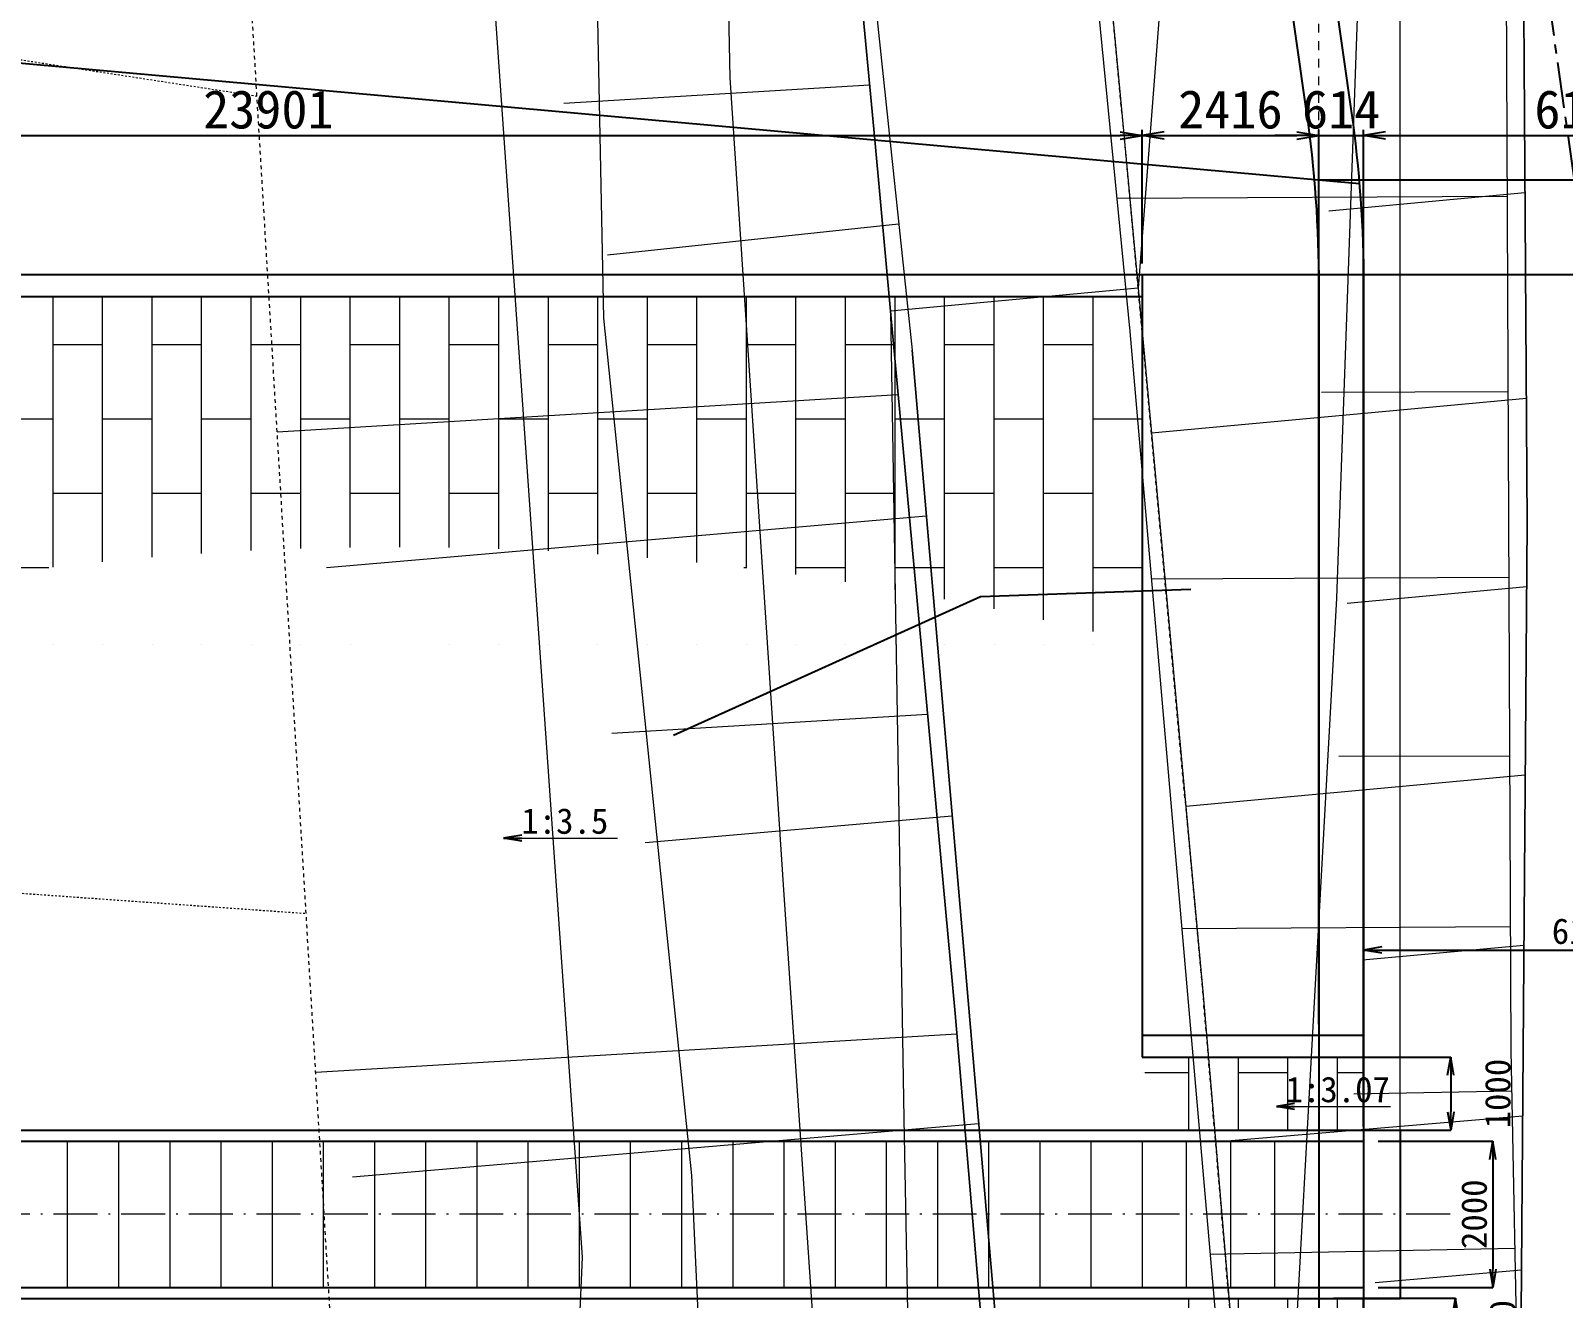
# Model space of a CAD drawing. Header units: millimetres. Extents: x 432273 to 1023813, y -32657 to 705940.
# Drawn here: x 739868 to 760831, y 407435 to 424771 of the extents above; entities that cross this region are included whole.
import ezdxf
from ezdxf.enums import TextEntityAlignment as Align

# ---------------------------------------------------------------- set-up
doc = ezdxf.new("R2010")
doc.units = ezdxf.units.MM
doc.header["$LTSCALE"] = 100
doc.header["$PDSIZE"] = 300
for name, pattern in [('561019', [1, 0.5, -0.5]), ('56301', [0.5, 0.25, -0.25]), ('CENTER', [2, 1.25, -0.25, 0.25, -0.25]), ('SXF_一点短鎖線', [9.25, 6, -1.5, 0.25, -1.5]), ('SXF_跳び破線', [12, 6, -6])]:
    doc.linetypes.add(name, pattern=pattern)
doc.layers.get('Defpoints').update_dxf_attribs({"color": 153})
for name, color, linetype, lineweight in [('D-BGD', 7, 'Continuous', 13), ('D-BMK', 2, 'SXF_一点短鎖線', 13), ('D-BYP-STR1', 2, 'Continuous', 13), ('D-BYP-STR2', 6, 'Continuous', 25), ('D-BYP-STR3', 3, 'Continuous', 25), ('D-STR-HTXT', 7, 'Continuous', 13), ('D-STR-TXT', 7, 'Continuous', 13)]:
    doc.layers.add(name, color=color, linetype=linetype, lineweight=lineweight)
doc.layers.add('D-WORK2', color=11, linetype='Continuous', plot=False)
doc.layers.add('D-WORK_1', color=11, linetype='Continuous', plot=False)
doc.layers.add('開削', color=5, linetype='Continuous', lineweight=25, plot=False)
doc.layers.get('開削').off()
doc.styles.add('MS ゴシック', font='MS Gothic.ttf')
doc.styles.add('YOKO_GOTHIC', font='MS Gothic.ttf')
doc.styles.add('ＭＳ ゴシック', font='MS Gothic.ttf')
doc.dimstyles.new('DIM-100-F', dxfattribs={"dimscale": 100, "dimtxt": 3.5, "dimasz": 2.5, "dimexe": 0, "dimexo": 2, "dimgap": 0.8, "dimtad": 1, "dimdec": 0, "dimzin": 0, "dimdsep": 46, "dimtxsty": 'MS ゴシック', "dimblk": 'OPEN', "dimcen": 0.1, "dimclrd": 256, "dimclre": 256, "dimclrt": 256, "dimaunit": 1, "dimadec": 4, "dimazin": 0, "dimtfac": 1, "dimtdec": 0, "dimtmove": 2, "dimatfit": 3, "dimldrblk": 'OPEN', "dimfxl": 1, "dimtolj": 1, "dimtzin": 0, "dimlwd": -1, "dimlwe": -1, "dimarcsym": 2})
doc.dimstyles.new('S150', dxfattribs={"dimscale": 150, "dimtxt": 3.5, "dimasz": 2, "dimexe": 0.5, "dimexo": 1, "dimgap": 0.6, "dimtad": 1, "dimdec": 0, "dimdsep": 46, "dimtxsty": 'YOKO_GOTHIC', "dimblk": 'OPEN', "dimcen": 2.5, "dimclrd": 256, "dimclre": 256, "dimclrt": 256, "dimadec": 0, "dimazin": 0, "dimtfac": 1, "dimtdec": 0, "dimtix": 1, "dimtmove": 2, "dimatfit": 3, "dimldrblk": 'OPEN', "dimfxl": 1, "dimlwd": -1, "dimlwe": -1, "dimarcsym": 0})

# ---------------------------------------------------------------- blocks, each defined once
blk = doc.blocks.new('_Open')
at = {"color": 0, "linetype": 'ByBlock', "lineweight": -2}
for p, q in [((-1, 0.167), (0, 0)), ((-1, -0.167), (0, 0)), ((0, 0), (-1, 0))]:
    blk.add_line(p, q, dxfattribs=at)
blk = doc.blocks.new('*D253')
at = {"layer": 'Defpoints', "ltscale": 0.01, "transparency": 16777216}
for p, q in [((731168, 421585), (731168, 423414)), ((731468, 423339), (754769, 423339)), ((755069, 421585), (755069, 423414))]:
    blk.add_line(p, q, dxfattribs=at)
at = {"layer": 'Defpoints', "color": 0, "ltscale": 0.01, "transparency": 16777216}
for p in [(755069, 423339), (731168, 421435), (755069, 421435)]:
    blk.add_point(p, dxfattribs=at)
at = {"layer": 'Defpoints', "ltscale": 0.01, "transparency": 16777216, "xscale": 300, "yscale": 300, "zscale": 300, "rotation": 180}
blk.add_blockref('_Open', (731168, 423339), dxfattribs=at)
at = {"layer": 'Defpoints', "ltscale": 0.01, "transparency": 16777216, "xscale": 300, "yscale": 300, "zscale": 300}
blk.add_blockref('_Open', (755069, 423339), dxfattribs=at)
at = {"layer": 'Defpoints', "ltscale": 0.01, "transparency": 16777216, "insert": (743119, 423691), "char_height": 525, "attachment_point": 5, "style": 'YOKO_GOTHIC'}
blk.add_mtext('23901', dxfattribs=at)
blk = doc.blocks.new('*D254')
at = {"layer": 'Defpoints', "ltscale": 0.2, "transparency": 16777216}
for p, q in [((755069, 421585), (755069, 423414)), ((755369, 423339), (757185, 423339)), ((757485, 411185), (757485, 423414))]:
    blk.add_line(p, q, dxfattribs=at)
at = {"layer": 'Defpoints', "color": 0, "ltscale": 0.2, "transparency": 16777216}
for p in [(757485, 423339), (755069, 421435), (757485, 411035)]:
    blk.add_point(p, dxfattribs=at)
at = {"layer": 'Defpoints', "ltscale": 0.2, "transparency": 16777216, "xscale": 300, "yscale": 300, "zscale": 300, "rotation": 180}
blk.add_blockref('_Open', (755069, 423339), dxfattribs=at)
at = {"layer": 'Defpoints', "ltscale": 0.2, "transparency": 16777216, "xscale": 300, "yscale": 300, "zscale": 300}
blk.add_blockref('_Open', (757485, 423339), dxfattribs=at)
at = {"layer": 'Defpoints', "ltscale": 0.2, "transparency": 16777216, "insert": (756277, 423691), "char_height": 525, "attachment_point": 5, "style": 'YOKO_GOTHIC'}
blk.add_mtext('2416', dxfattribs=at)
blk = doc.blocks.new('21311212131313131')
at = {"layer": 'D-BGD', "linetype": 'Continuous'}
for p, q in [((2615844.9616, -1231309.927), (2616120.7805, -1233759.5934)), ((2618419.4622, -1231275.8771), (2618943.2746, -1235909.2004)), ((2620750.6777, -1231245.0448), (2620992.8128, -1233451.1515)), ((2623081.8931, -1231214.2126), (2623526.6212, -1235405.316)), ((2624892.7914, -1231282.1183), (2625064.4075, -1235446.0042)), ((2625189.0253, -1231186.344), (2625401.1206, -1233185.1232)), ((2610456.1646, -1231445.4598), (2610762.411, -1234123.2903)), ((2613270.9539, -1231368.2201), (2613849.4312, -1236485.0761)), ((2618162.9874, -1231496.9038), (2618219.2808, -1233830.5984)), ((2620496.682, -1231440.6103), (2620615.9265, -1235929.238)), ((2622745.7978, -1231372.2165), (2622831.094, -1233527.9818)), ((2610512.2288, -1231686.3405), (2610649.3418, -1237016.9781)), ((2613181.9334, -1231620.185), (2613243.4783, -1234173.3617)), ((2615721.5366, -1231562.6097), (2615844.1769, -1236440.7095)), ((2623342.8237, -1238653.2847), (2624250.7692, -1247198.9986)), ((2619141.8042, -1239100.9824), (2619594.3038, -1243293.2302)), ((2622120.3676, -1238973.9168), (2622830.0403, -1247731.2465)), ((2617758.3087, -1239465.371), (2618107.6585, -1243775.9894)), ((2615048.5409, -1239539.2676), (2615925.1113, -1247725.7941)), ((2611066.1714, -1240004.0589), (2611571.6834, -1243974.5194)), ((2613396.463, -1239958.7708), (2614083.7631, -1248440.0235)), ((2609173.3519, -1240437.818), (2609511.8083, -1244612.6086))]:
    blk.add_line(p, q, dxfattribs=at)
at = {"layer": 'D-BGD', "linetype": 'Continuous', "flags": 128}
for points in [[(2521365.2945, -1283050.0343), (2521100.0774, -1274538.1031), (2521019.7151, -1271973.4849), (2520920.8701, -1264473.783), (2520798.3627, -1255170.1272), (2520698.3967, -1247568.3482), (2520555.0488, -1244544.0151), (2520256.1226, -1238246.9654), (2520557.3751, -1237584.2145), (2521031.5379, -1237049.1821), (2522227.4932, -1236251.4838), (2523764.491, -1235440.9781), (2525780.2087, -1234874.3009), (2529413.648, -1234465.8804), (2543703.5844, -1233514.9893), (2558403.5541, -1232945.891), (2577815.3671, -1232368.3443), (2598911.8273, -1231762.2444), (2614976.8899, -1231321.408), (2637189.4779, -1231027.628), (2642260.3297, -1231052.6888), (2645483.6794, -1231501.6663), (2645977.4898, -1231688.7738), (2646205.3859, -1231818.0927)], [(2637189.4779, -1231027.628), (2614976.8899, -1231321.408), (2598911.8273, -1231762.2444), (2577815.3671, -1232368.3443), (2558403.5541, -1232945.891), (2543703.5844, -1233514.9893)], [(2582348.6039, -1239883.2765), (2586408.4068, -1239406.1532), (2587379.2946, -1239292.3917), (2599622.9553, -1238118.5031), (2609530.8083, -1236973.5303), (2611872.7226, -1236708.5494), (2621469.549, -1235623.5968), (2631634.0455, -1234545.0177), (2632323.1601, -1234462.8293), (2640498.1037, -1233488.715), (2645279.4562, -1232803.5145)], [(2564021.7962, -1255511.6219), (2566505.9659, -1252400.3186), (2569478.9413, -1249826.7949), (2572939.1385, -1247364.9493), (2572956.5536, -1247353.9622), (2576149.0408, -1245435.2855), (2578453.2333, -1244524.9133), (2580770.5009, -1243780.1642), (2582692.6701, -1243273.9989), (2583765.9038, -1243139.8828), (2586777.4688, -1242786.6184), (2587740.2957, -1242673.0042), (2599980.3645, -1241499.4293), (2609916.9525, -1240351.9465), (2612256.1521, -1240087.7596), (2621839.9683, -1239003.6651), (2632015.2404, -1237924.1447), (2632710.6617, -1237840.8486), (2635418.1082, -1237518.3251), (2642517.3472, -1236780.7177), (2647961.4938, -1236107.2236), (2652466.8373, -1235755.4418), (2654759.7462, -1235544.5763), (2657240.6684, -1235344.2932)], [(2635418.1082, -1237518.3251), (2632710.6617, -1237840.8486), (2632015.2404, -1237924.1447), (2621839.9683, -1239003.6651), (2612256.1521, -1240087.7596), (2609916.9525, -1240351.9465), (2599980.3645, -1241499.4293), (2587740.2957, -1242673.0042), (2586777.4688, -1242786.6184), (2583765.9038, -1243139.8828)]]:
    blk.add_lwpolyline(points, dxfattribs=at)
at = {"layer": 'D-BGD', "linetype": '561019', "flags": 128}
for points in [[(2646205.3859, -1231818.0927), (2646247.3836, -1232276.5785), (2645279.4562, -1232803.5145), (2640498.1037, -1233488.715), (2632323.1601, -1234462.8293), (2631634.0455, -1234545.0177), (2621469.549, -1235623.5968), (2611872.7226, -1236708.5494), (2609530.8083, -1236973.5303), (2599622.9553, -1238118.5031), (2587379.2946, -1239292.3917), (2586408.4068, -1239406.1532), (2582348.6039, -1239883.2765), (2578373.0278, -1240393.9683), (2577677.8371, -1240483.0908), (2569220.115, -1242513.1224), (2567291.9463, -1242976.102), (2558487.5151, -1242875.9869), (2527540.1275, -1242521.791), (2526440.3884, -1242922.9866), (2526602.4514, -1254336.8468), (2524625.4955, -1269555.9959), (2524434.0147, -1271032.4053), (2521954.5417, -1283089.8806), (2521871.9477, -1283084.567), (2521365.2945, -1283050.0343)], [(2677840.3099, -1240964.4348), (2677835.9537, -1241622.1323), (2677833.568, -1242034.6602), (2661323.2078, -1244386.3965), (2656577.7941, -1245212.1153), (2653743.5893, -1245705.7947), (2642030.2107, -1246387.9132), (2632752.6546, -1246927.142), (2602586.2323, -1249371.7554), (2584901.8668, -1249696.7909), (2578358.5427, -1250455.9974), (2572758.8599, -1252638.1188), (2569100.8428, -1254403.4106), (2566188.8594, -1257069.6056), (2565725.9984, -1256736.4155), (2564042.2847, -1255526.2582), (2564021.7962, -1255511.6219)]]:
    blk.add_lwpolyline(points, dxfattribs=at)
at = {"layer": 'D-BGD', "linetype": 'Continuous', "flags": 128}
for points, elevation in [([(2679911.1663, -1231935.7969), (2668479.6489, -1232319.6215), (2667329.6829, -1235090.8217), (2660699.7617, -1236637.1297), (2654496.4432, -1237435.4029), (2637506.3425, -1238068.6825), (2632710.6617, -1237840.8486), (2632323.1601, -1234462.8293), (2616051.0047, -1233903.3456), (2605419.7616, -1233743.6971), (2592699.1795, -1233495.9421), (2584605.5577, -1233740.4889)], 366999.9802), ([(2582114.7255, -1238340.4552), (2586408.4068, -1239406.1532), (2586777.4688, -1242786.6184), (2601593.5272, -1242657.284), (2609112.058, -1242353.2794), (2620266.5812, -1241380.0432), (2632903.5429, -1240256.1567), (2646002.5087, -1240654.0511), (2650127.0198, -1240710.5483), (2653862.1039, -1240793.2666), (2672588.4238, -1240957.693)], 364999.9803), ([(2583308.4243, -1236041.2311), (2597019.499, -1236141.4955), (2607490.4019, -1236460.7561), (2611872.7226, -1236708.5494), (2612256.1521, -1240087.7596), (2623293.0559, -1239677.1553), (2638573.7824, -1239063.4527), (2642958.7403, -1239204.3861), (2645990.1365, -1239243.891), (2649444.228, -1239265.1265), (2655700.3083, -1239140.9988), (2659012.4858, -1239223.63), (2665385.0682, -1239059.5364), (2668179.506, -1238528.1265), (2669716.6588, -1237929.7528), (2670565.5932, -1237401.5177), (2671771.8717, -1236951.4822), (2672942.0956, -1234189.0919), (2680907.7549, -1234015.8583)], 365999.9802), ([(2662136.5812, -1242686.1153), (2644244.0305, -1242412.6662), (2632601.6074, -1242307.1005), (2628278.2499, -1242278.5521), (2624128.1624, -1242560.3253), (2612434.2076, -1244006.6425), (2596799.4927, -1244644.3059), (2589413.1888, -1244906.6926), (2586132.8388, -1244834.6447), (2583733.9864, -1245174.479), (2581175.5734, -1245424.6839)], 363999.9803), ([(2658079.1672, -1299671.6873), (2656262.6393, -1296692.4454), (2654780.6646, -1294187.0602), (2653869.9155, -1292025.1663), (2653488.2145, -1289656.9763), (2654051.4251, -1279725.4743), (2653991.291, -1263964.5855), (2653973.6396, -1255714.7253), (2654818.213, -1247745.3526), (2654928.5825, -1245815.266), (2654579.9115, -1245335.9608), (2653589.4735, -1244977.3043), (2638376.1595, -1244405.7899), (2633206.8406, -1244212.8207), (2625279.8702, -1244032.1614), (2608243.1191, -1245581.5745), (2597180.6312, -1246126.3782), (2588288.9169, -1246687.5849), (2584756.2682, -1247153.4619), (2582338.6615, -1247335.9646)], 362999.9804)]:
    blk.add_lwpolyline(points, dxfattribs=dict(at, elevation=elevation))
at = {"layer": 'D-BGD', "linetype": 'Continuous', "extrusion": (-0.109434, 0.877757, 0.466441), "elevation": -1200582.5872}
blk.add_lwpolyline([(-2471793.6834, 1048576.4452), (-2455685.312, 1047932.0515), (-2439381.4951, 1047355.4888)], dxfattribs=at)
at = {"layer": 'D-BGD', "linetype": 'Continuous', "extrusion": (-0.107532, 0.993555, 0.035859), "elevation": -1499608.5039}
blk.add_lwpolyline([(-2497254.1395, 421594.8357), (-2480521.2496, 420994.4496), (-2464212.7292, 420484.1214)], dxfattribs=at)
at = {"layer": 'D-BGD', "linetype": '56301', "flags": 128}
for points in [[(2626362.9065, -1347299.1899), (2626867.152, -1342063.1473), (2627521.3121, -1332152.9334), (2627723.644, -1308515.5586), (2616035.8342, -1312836.9963), (2619617.3618, -1268701.3474), (2619762.0756, -1265813.0492), (2620656.2981, -1247906.9211)], [(2609499.4056, -1248811.5981), (2605278.001, -1280748.5359), (2603417.177, -1303435.809), (2602240.5127, -1317786.5835), (2589785.6757, -1322359.6045), (2589797.0185, -1310435.3126), (2580726.911, -1311532.7215), (2563119.8363, -1313663.7083), (2554093.9974, -1313836.8395), (2549130.5967, -1323567.7677), (2546503.9745, -1330804.4086), (2544901.6984, -1335218.1809)]]:
    blk.add_lwpolyline(points, dxfattribs=at)
at = {"layer": 'D-BGD', "linetype": 'Continuous'}
for points in [[(2521220.0681, -1286901.3841, 363529.9804), (2520690.9193, -1249799.87, 367629.9801), (2520604.9152, -1247062.2976, 367739.9801), (2520102.378, -1237484.4771, 368379.9801), (2522365.8899, -1235827.9105, 368329.9801), (2547547.6147, -1233436.1814, 368079.9801), (2559420.9058, -1232822.2243, 368279.9801), (2583140.2165, -1232206.4019, 368469.9801), (2603506.3431, -1231863.9924, 368489.9801), (2622185.5037, -1231396.1017, 368509.9801), (2637038.8354, -1230794.6756, 368299.9801), (2641903.3615, -1230676.005, 368379.9801), (2645447.0251, -1230575.2699, 368139.9801), (2646168.9869, -1230776.6922, 368049.9801), (2646550.1369, -1230996.7483, 368049.9801)], [(2559420.9058, -1232822.2243, 368279.9801), (2583140.2165, -1232206.4019, 368469.9801), (2603506.3431, -1231863.9924, 368489.9801), (2622185.5037, -1231396.1017, 368509.9801), (2637038.8354, -1230794.6756, 368299.9801)], [(2567898.1686, -1251656.4716, 364039.9803), (2570133.443, -1249676.6364, 364499.9803), (2572032.7743, -1248185.516, 364239.9803), (2574775.139, -1246528.8825, 364189.9803), (2577257.3679, -1245368.2623, 364679.9803), (2579903.1203, -1244262.9599, 364909.9803), (2581798.6158, -1243715.9716, 364939.9803), (2612783.9959, -1239781.621, 366439.9802), (2628999.8005, -1238045.0001, 366949.9802), (2645637.8583, -1236265.9271, 367549.9801), (2658375.6289, -1235030.7815, 368169.9801)], [(2612465.3187, -1236802.6709, 366439.9802), (2580913.5608, -1240563.7697, 364879.9803), (2578789.8115, -1241111.2077, 364909.9803), (2575922.9125, -1242266.452, 364689.9803), (2573042.8896, -1243653.9197, 364469.9803), (2569910.8615, -1245439.2485, 364259.9803), (2567601.6357, -1247241.7954, 364299.9803), (2565469.9565, -1249323.944, 364039.9803), (2563385.0817, -1251591.3205, 363809.9803), (2561570.8458, -1253801.6478, 363569.9803), (2559886.5869, -1256607.5471, 363719.9803), (2558650.6379, -1259031.8469, 363359.9804), (2557678.6031, -1261099.0062, 363369.9804), (2556827.8408, -1264235.7884, 363389.9804), (2555945.0912, -1271596.0022, 362899.9804), (2554748.2463, -1281862.3721, 362739.9804), (2554250.9702, -1284520.0432, 362749.9804), (2553591.6437, -1287203.0057, 362769.9804), (2552670.7083, -1290301.3725, 362799.9804), (2551748.6154, -1292589.6784, 362819.9804), (2550619.6574, -1295505.7636, 362839.9804), (2549307.9682, -1298401.6176, 362869.9804), (2547414.9884, -1302005.286, 362909.9804), (2545316.2913, -1305484.9366, 362959.9804)], [(2550027.2709, -1303480.9483, 362909.9804), (2552006.6852, -1299719.3905, 362869.9804), (2553382.4638, -1296664.8149, 362839.9804), (2554540.2333, -1293696.1, 362819.9804), (2555511.1776, -1291297.7325, 362799.9804), (2556489.0952, -1287991.1518, 362769.9804), (2557190.1658, -1285148.6355, 362749.9804), (2557716.4447, -1282313.0351, 362739.9804), (2559442.2755, -1272142.4453, 362899.9804), (2560631.2001, -1264972.6439, 363389.9804), (2561380.9309, -1262145.3655, 363369.9804), (2561906.3202, -1260415.1153, 363359.9804), (2563003.8457, -1258222.8478, 363719.9803), (2564526.3124, -1255795.7931, 363569.9803), (2565960.9385, -1253924.8716, 363809.9803), (2567898.1686, -1251656.4716, 364039.9803), (2570133.443, -1249676.6364, 364499.9803), (2572032.7743, -1248185.516, 364239.9803), (2574775.139, -1246528.8825, 364189.9803), (2577257.3679, -1245368.2623, 364679.9803), (2579903.1203, -1244262.9599, 364909.9803), (2581798.6158, -1243715.9716, 364939.9803), (2612783.9959, -1239781.621, 366439.9802)]]:
    blk.add_polyline3d(points, dxfattribs=at)
at = {"layer": 'D-BMK', "color": 4, "linetype": 'CENTER', "lineweight": 25, "ltscale": 5}
blk.add_line((2610270.9579, -1230770.287), (2589262.4301, -1234208.4117), dxfattribs=at)
at = {"layer": 'D-BYP-STR2'}
for p, q in [((2610198.091, -1227271.0456), (2610343.8249, -1234269.5284)), ((2610382.2517, -1233712.8606), (2608833.4631, -1256149.3365))]:
    blk.add_line(p, q, dxfattribs=at)
at = {"layer": 'D-BYP-STR2', "ltscale": 1500, "flags": 128}
blk.add_lwpolyline([(2560059.7407, -1232282.7014), (2581062.4067, -1237171.8848, 0.02634359), (2582851.6204, -1237228.8984), (2588366.7181, -1237114.0543, 0.0353635146), (2590758.3827, -1236894.5604), (2609390.7898, -1233845.298, -0.0353635146), (2611782.4544, -1233625.8042), (2831012.6992, -1229060.6432)], format="xyb", dxfattribs=at)
at = {"layer": 'Defpoints', "flags": 128}
blk.add_lwpolyline([(2596680.4214, -1236540.9892), (2609403.5653, -1234458.7989, -0.0353635146), (2611795.2299, -1234239.3049), (2665461.4269, -1233121.7787)], format="xyb", dxfattribs=at)
blk = doc.blocks.new('*D144')
at = {"layer": 'D-WORK2', "ltscale": 1500, "transparency": 16777216}
for p, q in [((766108, 423025), (766108, 423325)), ((764615, 422725), (766183, 422725)), ((766108, 421435), (766108, 422725)), ((754601, 421435), (766183, 421435)), ((766108, 421135), (766108, 420835))]:
    blk.add_line(p, q, dxfattribs=at)
at = {"layer": 'Defpoints', "color": 0, "ltscale": 1500, "transparency": 16777216}
for p in [(764465, 422725), (766108, 422725), (754451, 421435)]:
    blk.add_point(p, dxfattribs=at)
at = {"layer": 'D-WORK2', "ltscale": 1500, "transparency": 16777216, "xscale": 300, "yscale": 300, "zscale": 300}
for p, rotation in [((766108, 422725), 270), ((766108, 421435), 90)]:
    blk.add_blockref('_Open', p, dxfattribs=dict(at, rotation=rotation))
at = {"layer": 'D-WORK2', "ltscale": 1500, "transparency": 16777216, "insert": (765756, 422080), "char_height": 525, "attachment_point": 5, "rotation": 90, "style": 'YOKO_GOTHIC'}
blk.add_mtext('1290', dxfattribs=at)
blk = doc.blocks.new('*D157')
at = {"layer": 'D-WORK2', "ltscale": 1500, "transparency": 16777216}
for p, q in [((758299, 409585), (759867, 409585)), ((759867, 409335), (759867, 407835)), ((758299, 407585), (759867, 407585))]:
    blk.add_line(p, q, dxfattribs=at)
at = {"layer": 'Defpoints', "color": 0, "ltscale": 1500, "transparency": 16777216}
for p in [(758099, 409585), (758099, 407585), (759867, 407585)]:
    blk.add_point(p, dxfattribs=at)
at = {"layer": 'D-WORK2', "ltscale": 1500, "transparency": 16777216, "xscale": 250, "yscale": 250, "zscale": 250}
for p, rotation in [((759867, 409585), 90), ((759867, 407585), 270)]:
    blk.add_blockref('_Open', p, dxfattribs=dict(at, rotation=rotation))
at = {"layer": 'D-WORK2', "ltscale": 1500, "transparency": 16777216, "insert": (759612, 408585), "char_height": 350, "attachment_point": 5, "rotation": 90, "style": 'MS ゴシック'}
blk.add_mtext('\\A1;2000', dxfattribs=at)
blk = doc.blocks.new('*D158')
at = {"layer": 'D-WORK2', "ltscale": 1500, "transparency": 16777216}
for p, q in [((757685, 410735), (759290, 410735)), ((759290, 410485), (759290, 409985)), ((758299, 409735), (759290, 409735))]:
    blk.add_line(p, q, dxfattribs=at)
at = {"layer": 'Defpoints', "color": 0, "ltscale": 1500, "transparency": 16777216}
for p in [(757485, 410735), (758099, 409735), (759290, 409735)]:
    blk.add_point(p, dxfattribs=at)
at = {"layer": 'D-WORK2', "ltscale": 1500, "transparency": 16777216, "xscale": 250, "yscale": 250, "zscale": 250}
for p, rotation in [((759290, 410735), 90), ((759290, 409735), 270)]:
    blk.add_blockref('_Open', p, dxfattribs=dict(at, rotation=rotation))
at = {"layer": 'D-WORK2', "ltscale": 1500, "transparency": 16777216, "insert": (759935, 410235), "char_height": 350, "attachment_point": 5, "rotation": 90, "style": 'MS ゴシック'}
blk.add_mtext('\\A1;1000', dxfattribs=at)
blk = doc.blocks.new('*D159')
at = {"layer": 'D-WORK2', "ltscale": 1500, "transparency": 16777216}
for p, q in [((757685, 407435), (759356, 407435)), ((759356, 406685), (759356, 407185)), ((757685, 406435), (759356, 406435))]:
    blk.add_line(p, q, dxfattribs=at)
at = {"layer": 'Defpoints', "color": 0, "ltscale": 1500, "transparency": 16777216}
for p in [(757485, 407435), (759356, 407435), (757485, 406435)]:
    blk.add_point(p, dxfattribs=at)
at = {"layer": 'D-WORK2', "ltscale": 1500, "transparency": 16777216, "xscale": 250, "yscale": 250, "zscale": 250}
for p, rotation in [((759356, 407435), 90), ((759356, 406435), 270)]:
    blk.add_blockref('_Open', p, dxfattribs=dict(at, rotation=rotation))
at = {"layer": 'D-WORK2', "ltscale": 1500, "transparency": 16777216, "insert": (760001, 406935), "char_height": 350, "attachment_point": 5, "rotation": 90, "style": 'MS ゴシック'}
blk.add_mtext('\\A1;1000', dxfattribs=at)
blk = doc.blocks.new('*D167')
at = {"layer": 'D-WORK2', "ltscale": 1500, "transparency": 16777216}
for p, q in [((758099, 409784), (758099, 412198)), ((758349, 412198), (763949, 412198)), ((764199, 409835), (764199, 412198))]:
    blk.add_line(p, q, dxfattribs=at)
at = {"layer": 'Defpoints', "color": 0, "ltscale": 1500, "transparency": 16777216}
for p in [(764199, 412198), (764199, 409635), (758099, 409584)]:
    blk.add_point(p, dxfattribs=at)
at = {"layer": 'D-WORK2', "ltscale": 1500, "transparency": 16777216, "xscale": 250, "yscale": 250, "zscale": 250, "rotation": 180}
blk.add_blockref('_Open', (758099, 412198), dxfattribs=at)
at = {"layer": 'D-WORK2', "ltscale": 1500, "transparency": 16777216, "xscale": 250, "yscale": 250, "zscale": 250}
blk.add_blockref('_Open', (764199, 412198), dxfattribs=at)
at = {"layer": 'D-WORK2', "ltscale": 1500, "transparency": 16777216, "insert": (761149, 412453), "char_height": 350, "attachment_point": 5, "style": 'MS ゴシック'}
blk.add_mtext('\\A1;6100', dxfattribs=at)
blk = doc.blocks.new('*D218')
at = {"layer": 'Defpoints', "transparency": 16777216}
for p, q in [((757185, 423339), (756885, 423339)), ((757485, 411185), (757485, 423414)), ((757485, 423339), (758099, 423339)), ((758099, 411141), (758099, 423414)), ((758399, 423339), (758699, 423339))]:
    blk.add_line(p, q, dxfattribs=at)
at = {"layer": 'Defpoints', "color": 0, "transparency": 16777216}
for p in [(758099, 423339), (757485, 411035), (758099, 410991)]:
    blk.add_point(p, dxfattribs=at)
at = {"layer": 'Defpoints', "transparency": 16777216, "xscale": 300, "yscale": 300, "zscale": 300}
blk.add_blockref('_Open', (757485, 423339), dxfattribs=at)
at = {"layer": 'Defpoints', "transparency": 16777216, "xscale": 300, "yscale": 300, "zscale": 300, "rotation": 180}
blk.add_blockref('_Open', (758099, 423339), dxfattribs=at)
at = {"layer": 'Defpoints', "transparency": 16777216, "insert": (757792, 423691), "char_height": 525, "attachment_point": 5, "style": 'YOKO_GOTHIC'}
blk.add_mtext('614', dxfattribs=at)
blk = doc.blocks.new('*D219')
at = {"layer": 'Defpoints', "transparency": 16777216}
for p, q in [((758099, 411141), (758099, 423414)), ((758399, 423339), (763899, 423339)), ((764199, 409885), (764199, 423414))]:
    blk.add_line(p, q, dxfattribs=at)
at = {"layer": 'Defpoints', "color": 0, "transparency": 16777216}
for p in [(764199, 423339), (758099, 410991), (764199, 409735)]:
    blk.add_point(p, dxfattribs=at)
at = {"layer": 'Defpoints', "transparency": 16777216, "xscale": 300, "yscale": 300, "zscale": 300, "rotation": 180}
blk.add_blockref('_Open', (758099, 423339), dxfattribs=at)
at = {"layer": 'Defpoints', "transparency": 16777216, "xscale": 300, "yscale": 300, "zscale": 300}
blk.add_blockref('_Open', (764199, 423339), dxfattribs=at)
at = {"layer": 'Defpoints', "transparency": 16777216, "insert": (761149, 423691), "char_height": 525, "attachment_point": 5, "style": 'YOKO_GOTHIC'}
blk.add_mtext('6100', dxfattribs=at)
blk = doc.blocks.new('土工1021')
at = {"layer": 'D-WORK_1'}
for p, q in [((882973, 91803), (885851, 91903)), ((878774, 89903), (882973, 91803))]:
    blk.add_line(p, q, dxfattribs=at)

msp = doc.modelspace()

# ---------------------------------------------------------------- hatches: boundary and pattern name
at = {"layer": 'D-BYP-STR1'}
h = msp.add_hatch(dxfattribs=at)
h.set_pattern_fill('AR-BRSTD', color=256, scale=10, angle=90)
h.set_pattern_definition([(90, (74271.6, 1135736.43), (-677.418, 4e-14), []), (180, (74271.6, 1135736.4), (-677.418, -1016), [677.418, -677.418])])
edge = h.paths.add_edge_path()
edge.add_line((734668.4, 421134.8), (734668.4, 416382.9))
edge.add_arc((744868.5, 377819.9), 39889.2, 75.18429, 104.81571, ccw=False)
edge.add_line((755068.6, 416382.9), (755068.6, 421134.8))
edge.add_line((755068.6, 421134.8), (734668.4, 421134.8))
h = msp.add_hatch(dxfattribs=at)
h.set_pattern_fill('AR-BRSTD', color=256, scale=10, angle=269.99978)
h.set_pattern_definition([(269.9998, (696772.4, 335337.3), (677.418, -0.0027), []), (359.9998, (696772.4, 335337.3), (677.422, 1015.997), [677.418, -677.418])])
edge = h.paths.add_edge_path()
edge.add_line((758098.6, 410734.8), (755068.6, 410734.8))
edge.add_arc((752872.8, 410234.8), 2252, -12.82787, 12.82787, ccw=False)
edge.add_line((755068.6, 409734.8), (758098.6, 409734.8))
edge.add_line((758098.6, 409734.8), (758098.6, 410734.8))
edge = h.paths.add_edge_path()
edge.add_line((758098.6, 407434.8), (755068.6, 407434.8))
edge.add_arc((754056.4, 406934.8), 1129, -26.28666, 26.28666, ccw=False)
edge.add_line((755068.6, 406434.8), (758098.6, 406434.8))
edge.add_line((758098.6, 406434.8), (758098.6, 407434.8))

# ---------------------------------------------------------------- linework, layer by layer
at = {"layer": 'D-BGD', "color": 6, "ltscale": 1500, "elevation": 354000, "flags": 128}
msp.add_lwpolyline([(760518.2, 472957.1), (755192.8, 452060.7, 0.0263436), (755098.6, 450273.1), (755098.6, 444756.8, 0.0353635), (755268.2, 442361.1), (757928.9, 423669.2, -0.0353635), (758098.6, 421273.5), (758098.6, 188470.8)], format="xyb", dxfattribs=at)
at = {"layer": 'D-BMK', "linetype": 'SXF_一点短鎖線'}
msp.add_line((759281.4, 408584.8, 354000), (730094.5, 408584.8, 354000), dxfattribs=at)
at = {"layer": 'D-BYP-STR1', "linetype": 'SXF_跳び破線', "ltscale": 0.2}
msp.add_line((757484.9, 377464.7, 354000), (757484.9, 427464.7, 354000), dxfattribs=at)
at = {"layer": 'D-BYP-STR1'}
msp.add_line((758598.6, 409734.8, 354000), (758598.6, 427464.7, 354000), dxfattribs=at)
at = {"layer": 'D-BYP-STR1', "ltscale": 0.2}
for p, q in [((740369.4, 409584.8, 354000), (740369.4, 407584.8, 354000)), ((741069.4, 409584.8, 354000), (741069.4, 407584.8, 354000)), ((741769.4, 409584.8, 354000), (741769.4, 407584.8, 354000)), ((742469.4, 409584.8, 354000), (742469.4, 407584.8, 354000)), ((743169.4, 409584.8, 354000), (743169.4, 407584.8, 354000)), ((743869.4, 409584.8, 354000), (743869.4, 407584.8, 354000)), ((744569.4, 409584.8, 354000), (744569.4, 407584.8, 354000)), ((745269.4, 409584.8, 354000), (745269.4, 407584.8, 354000)), ((745969.4, 409584.8, 354000), (745969.4, 407584.8, 354000)), ((746669.4, 409584.8, 354000), (746669.4, 407584.8, 354000)), ((747369.4, 409584.8, 354000), (747369.4, 407584.8, 354000)), ((748069.4, 409584.8, 354000), (748069.4, 407584.8, 354000)), ((748769.4, 409584.8, 354000), (748769.4, 407584.8, 354000)), ((749469.4, 409584.8, 354000), (749469.4, 407584.8, 354000)), ((750169.4, 409584.8, 354000), (750169.4, 407584.8, 354000)), ((750869.4, 409584.8, 354000), (750869.4, 407584.8, 354000)), ((751569.4, 409584.8, 354000), (751569.4, 407584.8, 354000)), ((752269.4, 409584.8, 354000), (752269.4, 407584.8, 354000)), ((752969.4, 409584.8, 354000), (752969.4, 407584.8, 354000)), ((753669.4, 409584.8, 354000), (753669.4, 407584.8, 354000)), ((754369.4, 409584.8, 354000), (754369.4, 407584.8, 354000)), ((755069.4, 409584.8, 354000), (755069.4, 407584.8, 354000)), ((755673.4, 409584.8, 354000), (755673.4, 407584.8, 354000)), ((756277.4, 409584.8, 354000), (756277.4, 407584.8, 354000)), ((756881.4, 409584.8, 354000), (756881.4, 407584.8, 354000)), ((757484.9, 409584.8, 354000), (757484.9, 407584.8, 354000))]:
    msp.add_line(p, q, dxfattribs=at)
at = {"layer": 'D-BYP-STR3', "ltscale": 0.2}
for p, q in [((734664.9, 421434.8, 354000), (755069.3, 421434.8, 354000)), ((755069.3, 421434.8, 354000), (755069.3, 410734.8, 354000)), ((734664.9, 421134.8, 354000), (755069.3, 421134.8, 354000)), ((755069.3, 411034.8, 354000), (758098.6, 411034.8, 354000)), ((758098.6, 411034.8, 354000), (758098.6, 409734.8, 354000)), ((755069.3, 410734.8, 354000), (758098.6, 410734.8, 354000)), ((734668.4, 409734.8, 354000), (758598.6, 409734.8, 354000)), ((758098.6, 409734.8, 354000), (758098.6, 407434.8, 354000)), ((758098.6, 409734.8, 354000), (758098.6, 407434.8, 354000)), ((758598.6, 409734.8, 354000), (758598.6, 407434.8, 354000)), ((734668.4, 409584.8, 354000), (758098.6, 409584.8, 354000)), ((734668.4, 407584.8, 354000), (758098.6, 407584.8, 354000)), ((734668.4, 407434.8, 354000), (758598.6, 407434.8, 354000)), ((758098.6, 406134.8, 354000), (758098.6, 407434.8, 354000))]:
    msp.add_line(p, q, dxfattribs=at)

# ---------------------------------------------------------------- block references
at = {"layer": 'D-BGD', "linetype": '56301', "rotation": 268.807065034117}
msp.add_blockref('21311212131313131', (2045832.1, 3006806.9, 354000), dxfattribs=at)
at = {"layer": '開削'}
msp.add_blockref('土工1021', (-130114.2, 325231.6, 354000), dxfattribs=at)

# ---------------------------------------------------------------- texts
at = {"layer": 'D-STR-TXT', "style": 'ＭＳ ゴシック'}
for s, p in [('1:3.5', (747174.1, 413787.6, 354000)), ('1:3.07', (757745, 410116.6, 354000))]:
    msp.add_text(s, height=350, rotation=360, dxfattribs=at).set_placement(p, align=Align.CENTER)

# ---------------------------------------------------------------- dimensions: what is measured, and where the dimension line sits
at = {"layer": 'D-WORK2', "ltscale": 1500}
dim = msp.add_linear_dim(base=(766108.3, 422725.2, 354000), p1=(754450.9, 421434.8, 354000), p2=(764465.4, 422725.2, 354000), angle=90, dimstyle='S150', override={"dimarcsym": 2}, dxfattribs=at)
dim.commit()
dim.dimension.update_dxf_attribs({"geometry": '*D144', "text_midpoint": (765755.8, 422080, 354000)})
dim = msp.add_linear_dim(base=(764198.6, 412198.2, 354000), p1=(758098.6, 409584.4, 354000), p2=(764198.6, 409634.8, 354000), dimstyle='DIM-100-F', dxfattribs=at)
dim.commit()
dim.dimension.update_dxf_attribs({"geometry": '*D167', "text_midpoint": (761148.6, 412453.2, 354000)})
for base, p1, p2, angle, picture, middle in [((759290, 409734.8, 354000), (757484.9, 410734.8, 354000), (758098.6, 409734.8, 354000), 90, '*D158', (759935, 410234.8, 354000)), ((759866.9, 407584.8, 354000), (758098.6, 409584.8, 354000), (758098.6, 407584.8, 354000), 90, '*D157', (759611.9, 408584.8, 354000)), ((759356.4, 407434.8, 354000), (757484.9, 406434.8, 354000), (757484.9, 407434.8, 354000), 270, '*D159', (760001.4, 406934.8, 354000))]:
    dim = msp.add_linear_dim(base=base, p1=p1, p2=p2, angle=angle, dimstyle='DIM-100-F', dxfattribs=at)
    dim.commit()
    dim.dimension.update_dxf_attribs({"geometry": picture, "text_midpoint": middle})
at = {"layer": 'Defpoints', "ltscale": 0.01}
dim = msp.add_linear_dim(base=(755069.3, 423338.9, 354000), p1=(731168.4, 421434.8, 354000), p2=(755069.3, 421434.8, 354000), dimstyle='S150', dxfattribs=at)
dim.commit()
dim.dimension.update_dxf_attribs({"geometry": '*D253', "text_midpoint": (743118.9, 423691.4, 354000)})
at = {"layer": 'Defpoints', "ltscale": 0.2}
dim = msp.add_linear_dim(base=(757484.9, 423338.9, 354000), p1=(755069.3, 421434.8, 354000), p2=(757484.9, 411034.8, 354000), dimstyle='S150', dxfattribs=at)
dim.commit()
dim.dimension.update_dxf_attribs({"geometry": '*D254', "text_midpoint": (756277.1, 423691.4, 354000)})
at = {"layer": 'Defpoints'}
for base, p1, p2, picture, middle in [((758098.6, 423338.9, 354000), (757484.9, 411034.8, 354000), (758098.6, 410991.3, 354000), '*D218', (757791.7, 423691.4, 354000)), ((764198.6, 423338.9, 354000), (758098.6, 410991.3, 354000), (764198.6, 409734.8, 354000), '*D219', (761148.6, 423691.4, 354000))]:
    dim = msp.add_linear_dim(base=base, p1=p1, p2=p2, dimstyle='S150', dxfattribs=at)
    dim.commit()
    dim.dimension.update_dxf_attribs({"geometry": picture, "text_midpoint": middle})

# ---------------------------------------------------------------- leaders
at = {"layer": 'D-STR-HTXT', "ltscale": 1500}
for points in [[(746334.6, 413728.7, 354000), (747896.5, 413728.7, 354000)], [(756905.5, 410057.7, 354000), (758467.4, 410057.7, 354000)]]:
    msp.add_leader(points, dimstyle='DIM-100-F', override={"dimgap": 0.8, "dimtad": 0}, dxfattribs=at)

doc.saveas('drawing.dxf')
